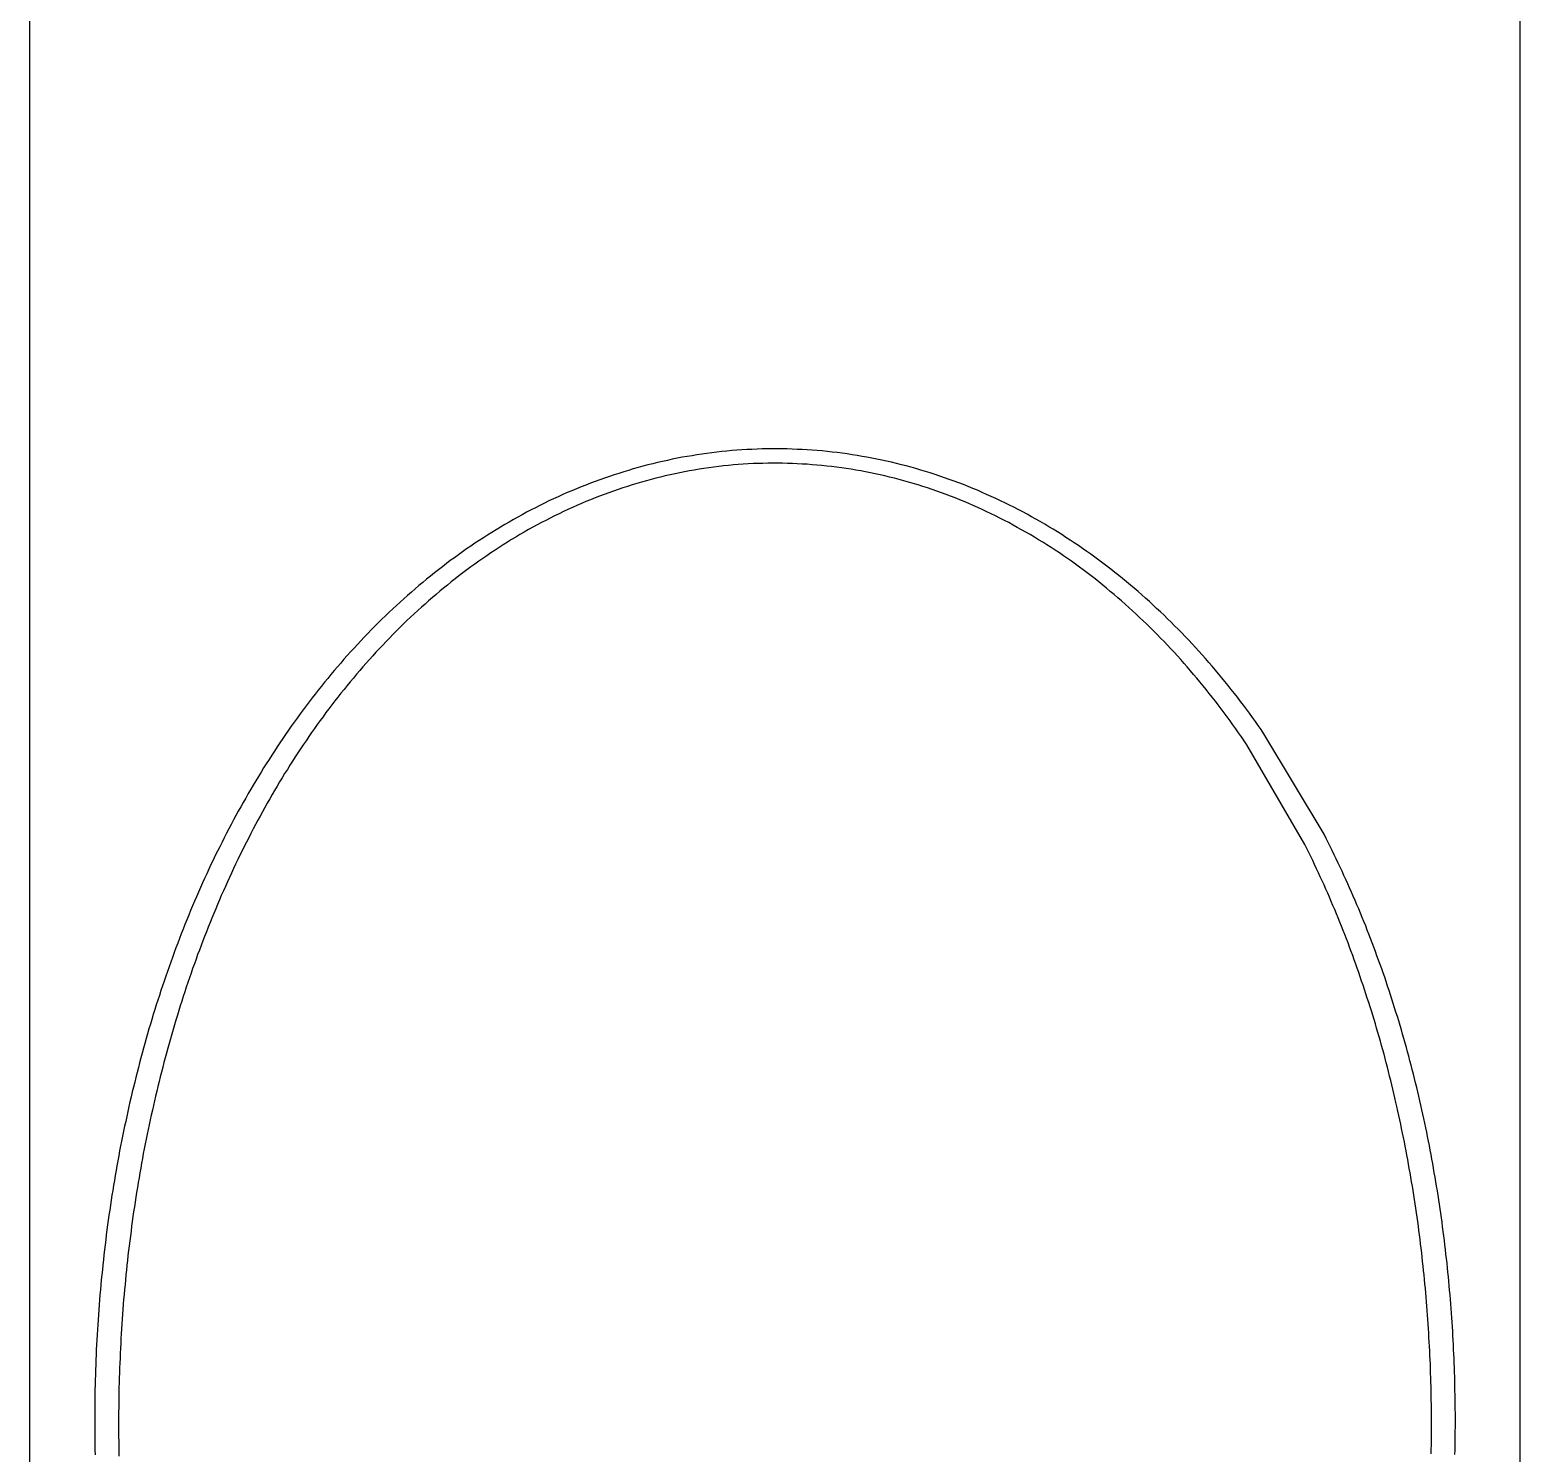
# Model space of a CAD drawing. Header units: millimetres. Extents: x 0 to 5600, y -67 to 2530.
# Drawn here: x 5141.88 to 5152.94, y 920.13 to 930.69 of the extents above; entities that cross this region are included whole.
import ezdxf

# ---------------------------------------------------------------- set-up
doc = ezdxf.new("R2010")
doc.units = ezdxf.units.MM
doc.layers.add('내부선 및 부속', color=4, linetype='Continuous')

msp = doc.modelspace()

# ---------------------------------------------------------------- linework, layer by layer
at = {"layer": '내부선 및 부속', "linetype": 'Continuous'}
for p, q in [((5141.879, 909.985), (5141.879, 952.262)), ((5152.943, 909.985), (5152.943, 952.262)), ((5151.344, 924.647), (5150.914, 925.386)), ((5151.487, 924.722), (5151.041, 925.469))]:
    msp.add_line(p, q, dxfattribs=at)
at = {"layer": '내부선 및 부속', "linetype": 'Continuous', "flags": 128}
for points in [[(5151.041, 925.469), (5151.02, 925.499), (5150.999, 925.53), (5150.977, 925.56), (5150.955, 925.59), (5150.933, 925.62), (5150.911, 925.65), (5150.889, 925.68), (5150.867, 925.709), (5150.844, 925.739), (5150.821, 925.768), (5150.798, 925.797), (5150.775, 925.827), (5150.751, 925.855), (5150.728, 925.884), (5150.704, 925.913), (5150.68, 925.941), (5150.656, 925.97), (5150.632, 925.998), (5150.607, 926.026), (5150.582, 926.054), (5150.558, 926.081), (5150.533, 926.109), (5150.507, 926.136), (5150.482, 926.163), (5150.456, 926.19), (5150.43, 926.217), (5150.404, 926.244), (5150.378, 926.27), (5150.352, 926.296), (5150.325, 926.322), (5150.299, 926.348), (5150.272, 926.374), (5150.244, 926.399), (5150.217, 926.425), (5150.19, 926.45), (5150.162, 926.475), (5150.134, 926.5), (5150.106, 926.524), (5150.078, 926.548), (5150.05, 926.572), (5150.021, 926.596), (5149.992, 926.62), (5149.963, 926.643), (5149.934, 926.666), (5149.905, 926.689), (5149.875, 926.712), (5149.846, 926.735), (5149.816, 926.757), (5149.786, 926.779), (5149.756, 926.801), (5149.725, 926.822), (5149.695, 926.844), (5149.664, 926.865), (5149.633, 926.885), (5149.602, 926.906), (5149.571, 926.926), (5149.54, 926.946), (5149.508, 926.966), (5149.477, 926.986), (5149.445, 927.005), (5149.413, 927.024), (5149.38, 927.043), (5149.348, 927.061), (5149.316, 927.079), (5149.283, 927.097), (5149.25, 927.115), (5149.217, 927.132), (5149.184, 927.149), (5149.151, 927.166), (5149.117, 927.182), (5149.084, 927.198), (5149.05, 927.214), (5149.016, 927.23), (5148.982, 927.245), (5148.948, 927.26), (5148.914, 927.275), (5148.879, 927.289), (5148.845, 927.303), (5148.81, 927.317), (5148.775, 927.33), (5148.74, 927.343), (5148.705, 927.356), (5148.67, 927.368), (5148.635, 927.38), (5148.6, 927.392), (5148.564, 927.404), (5148.529, 927.415), (5148.493, 927.425), (5148.457, 927.436), (5148.421, 927.446), (5148.385, 927.456), (5148.349, 927.465), (5148.313, 927.474), (5148.277, 927.483), (5148.24, 927.491), (5148.204, 927.499), (5148.167, 927.507), (5148.131, 927.514), (5148.094, 927.521), (5148.058, 927.527), (5148.058, 927.527), (5148.021, 927.533), (5147.984, 927.539), (5147.947, 927.545), (5147.91, 927.55), (5147.873, 927.555), (5147.836, 927.559), (5147.799, 927.563), (5147.762, 927.567), (5147.725, 927.57), (5147.688, 927.573), (5147.65, 927.575), (5147.613, 927.578), (5147.576, 927.579), (5147.539, 927.581), (5147.501, 927.582), (5147.464, 927.583), (5147.427, 927.583), (5147.389, 927.583), (5147.352, 927.583), (5147.315, 927.582), (5147.278, 927.581), (5147.24, 927.579), (5147.203, 927.577), (5147.166, 927.575), (5147.129, 927.573), (5147.091, 927.57), (5147.054, 927.566), (5147.017, 927.563), (5146.98, 927.558), (5146.943, 927.554), (5146.906, 927.549), (5146.869, 927.544), (5146.832, 927.538), (5146.796, 927.532), (5146.759, 927.526), (5146.722, 927.52), (5146.686, 927.513), (5146.649, 927.505), (5146.613, 927.497), (5146.576, 927.489), (5146.54, 927.481), (5146.504, 927.472), (5146.467, 927.463), (5146.431, 927.454), (5146.395, 927.444), (5146.359, 927.434), (5146.324, 927.423), (5146.288, 927.413), (5146.252, 927.401), (5146.217, 927.39), (5146.182, 927.378), (5146.146, 927.366), (5146.111, 927.354), (5146.076, 927.341), (5146.041, 927.328), (5146.006, 927.314), (5145.972, 927.301), (5145.937, 927.287), (5145.903, 927.272), (5145.869, 927.258), (5145.835, 927.243), (5145.801, 927.227), (5145.767, 927.212), (5145.733, 927.196), (5145.7, 927.18), (5145.666, 927.163), (5145.633, 927.146), (5145.6, 927.129), (5145.567, 927.112), (5145.534, 927.094), (5145.502, 927.076), (5145.469, 927.058), (5145.437, 927.039), (5145.405, 927.021), (5145.373, 927.002), (5145.341, 926.982), (5145.309, 926.963), (5145.278, 926.943), (5145.246, 926.923), (5145.215, 926.902), (5145.184, 926.882), (5145.153, 926.861), (5145.122, 926.84), (5145.092, 926.819), (5145.062, 926.797), (5145.031, 926.775), (5145.001, 926.753), (5144.972, 926.731), (5144.942, 926.708), (5144.913, 926.685), (5144.883, 926.662), (5144.854, 926.639), (5144.825, 926.616), (5144.797, 926.592), (5144.768, 926.568), (5144.74, 926.544), (5144.712, 926.52), (5144.684, 926.495), (5144.656, 926.47), (5144.628, 926.446), (5144.628, 926.446), (5144.601, 926.42), (5144.573, 926.395), (5144.546, 926.37), (5144.52, 926.344), (5144.493, 926.318), (5144.466, 926.292), (5144.44, 926.266), (5144.414, 926.239), (5144.388, 926.212), (5144.362, 926.186), (5144.337, 926.159), (5144.311, 926.131), (5144.286, 926.104), (5144.261, 926.077), (5144.236, 926.049), (5144.211, 926.021), (5144.187, 925.993), (5144.163, 925.965), (5144.138, 925.937), (5144.115, 925.908), (5144.091, 925.879), (5144.067, 925.851), (5144.044, 925.822), (5144.021, 925.793), (5143.998, 925.763), (5143.975, 925.734), (5143.952, 925.705), (5143.93, 925.675), (5143.908, 925.645), (5143.886, 925.615), (5143.864, 925.585), (5143.842, 925.555), (5143.82, 925.525), (5143.799, 925.494), (5143.778, 925.464), (5143.757, 925.433), (5143.736, 925.402), (5143.716, 925.371), (5143.695, 925.34), (5143.675, 925.309), (5143.655, 925.278), (5143.635, 925.246), (5143.615, 925.215), (5143.596, 925.183), (5143.576, 925.151), (5143.557, 925.12), (5143.538, 925.088), (5143.519, 925.056), (5143.5, 925.024), (5143.482, 924.991), (5143.463, 924.959), (5143.445, 924.927), (5143.427, 924.894), (5143.409, 924.861), (5143.392, 924.829), (5143.374, 924.796), (5143.357, 924.763), (5143.34, 924.73), (5143.323, 924.697), (5143.306, 924.664), (5143.289, 924.63), (5143.273, 924.597), (5143.256, 924.564), (5143.24, 924.53), (5143.224, 924.497), (5143.208, 924.463), (5143.193, 924.429), (5143.177, 924.395), (5143.162, 924.361), (5143.147, 924.327), (5143.132, 924.293), (5143.117, 924.259), (5143.102, 924.225), (5143.088, 924.191), (5143.073, 924.156), (5143.059, 924.122), (5143.045, 924.087), (5143.031, 924.053), (5143.017, 924.018), (5143.004, 923.984), (5142.99, 923.949), (5142.977, 923.914), (5142.964, 923.879), (5142.951, 923.844), (5142.938, 923.809), (5142.925, 923.774), (5142.913, 923.739), (5142.901, 923.704), (5142.888, 923.669), (5142.876, 923.633), (5142.864, 923.598), (5142.853, 923.563), (5142.841, 923.527), (5142.83, 923.492), (5142.818, 923.456), (5142.807, 923.421), (5142.796, 923.385), (5142.785, 923.349), (5142.775, 923.314), (5142.764, 923.278), (5142.764, 923.278), (5142.754, 923.242), (5142.743, 923.206), (5142.733, 923.17), (5142.723, 923.134), (5142.714, 923.099), (5142.704, 923.063), (5142.694, 923.027), (5142.685, 922.991), (5142.676, 922.954), (5142.667, 922.918), (5142.658, 922.882), (5142.649, 922.846), (5142.64, 922.81), (5142.631, 922.774), (5142.623, 922.737), (5142.615, 922.701), (5142.607, 922.665), (5142.599, 922.628), (5142.591, 922.592), (5142.583, 922.556), (5142.575, 922.519), (5142.568, 922.483), (5142.561, 922.446), (5142.553, 922.41), (5142.546, 922.373), (5142.54, 922.337), (5142.533, 922.3), (5142.526, 922.263), (5142.52, 922.227), (5142.513, 922.19), (5142.507, 922.154), (5142.501, 922.117), (5142.495, 922.08), (5142.489, 922.043), (5142.484, 922.007), (5142.478, 921.97), (5142.473, 921.933), (5142.467, 921.896), (5142.462, 921.859), (5142.457, 921.823), (5142.452, 921.786), (5142.447, 921.749), (5142.443, 921.712), (5142.438, 921.675), (5142.434, 921.638), (5142.43, 921.601), (5142.426, 921.564), (5142.422, 921.527), (5142.418, 921.49), (5142.414, 921.453), (5142.41, 921.416), (5142.407, 921.379), (5142.404, 921.342), (5142.4, 921.305), (5142.397, 921.268), (5142.394, 921.231), (5142.392, 921.194), (5142.389, 921.157), (5142.386, 921.12), (5142.384, 921.083), (5142.382, 921.046), (5142.379, 921.008), (5142.377, 920.971), (5142.375, 920.934), (5142.373, 920.897), (5142.372, 920.86), (5142.37, 920.823), (5142.369, 920.786), (5142.367, 920.748), (5142.366, 920.711), (5142.365, 920.674), (5142.364, 920.637), (5142.363, 920.6), (5142.363, 920.563), (5142.362, 920.525), (5142.362, 920.488), (5142.361, 920.451), (5142.361, 920.414), (5142.361, 920.377), (5142.361, 920.34), (5142.361, 920.302), (5142.361, 920.265), (5142.362, 920.228), (5142.362, 920.191), (5142.363, 920.154), (5142.364, 920.117)], [(5150.914, 925.386), (5150.894, 925.416), (5150.873, 925.446), (5150.852, 925.476), (5150.831, 925.506), (5150.81, 925.535), (5150.789, 925.565), (5150.767, 925.594), (5150.746, 925.624), (5150.724, 925.653), (5150.702, 925.682), (5150.68, 925.711), (5150.657, 925.739), (5150.635, 925.768), (5150.612, 925.796), (5150.589, 925.825), (5150.566, 925.853), (5150.543, 925.881), (5150.519, 925.909), (5150.496, 925.936), (5150.472, 925.964), (5150.448, 925.991), (5150.423, 926.019), (5150.399, 926.046), (5150.374, 926.073), (5150.35, 926.099), (5150.325, 926.126), (5150.3, 926.152), (5150.274, 926.178), (5150.249, 926.204), (5150.223, 926.23), (5150.197, 926.256), (5150.171, 926.281), (5150.145, 926.307), (5150.118, 926.332), (5150.092, 926.357), (5150.065, 926.381), (5150.038, 926.406), (5150.011, 926.43), (5149.983, 926.454), (5149.956, 926.478), (5149.928, 926.502), (5149.9, 926.525), (5149.872, 926.549), (5149.844, 926.572), (5149.816, 926.595), (5149.787, 926.617), (5149.758, 926.64), (5149.729, 926.662), (5149.7, 926.684), (5149.671, 926.705), (5149.641, 926.727), (5149.612, 926.748), (5149.582, 926.769), (5149.552, 926.789), (5149.522, 926.81), (5149.491, 926.83), (5149.461, 926.85), (5149.43, 926.87), (5149.399, 926.889), (5149.368, 926.908), (5149.337, 926.927), (5149.306, 926.946), (5149.274, 926.964), (5149.242, 926.982), (5149.21, 927), (5149.178, 927.017), (5149.146, 927.035), (5149.114, 927.052), (5149.081, 927.068), (5149.049, 927.085), (5149.016, 927.101), (5148.983, 927.116), (5148.95, 927.132), (5148.917, 927.147), (5148.883, 927.162), (5148.85, 927.176), (5148.816, 927.191), (5148.783, 927.204), (5148.749, 927.218), (5148.715, 927.231), (5148.681, 927.244), (5148.646, 927.257), (5148.612, 927.269), (5148.577, 927.281), (5148.543, 927.293), (5148.508, 927.304), (5148.473, 927.315), (5148.438, 927.326), (5148.403, 927.336), (5148.368, 927.346), (5148.333, 927.355), (5148.298, 927.364), (5148.262, 927.373), (5148.227, 927.382), (5148.191, 927.39), (5148.155, 927.398), (5148.12, 927.405), (5148.084, 927.412), (5148.048, 927.419), (5148.012, 927.425), (5148.012, 927.425), (5147.976, 927.431), (5147.94, 927.437), (5147.904, 927.442), (5147.867, 927.447), (5147.831, 927.451), (5147.795, 927.455), (5147.758, 927.459), (5147.722, 927.462), (5147.686, 927.465), (5147.649, 927.468), (5147.613, 927.47), (5147.576, 927.472), (5147.54, 927.474), (5147.503, 927.475), (5147.467, 927.476), (5147.43, 927.476), (5147.394, 927.476), (5147.357, 927.476), (5147.321, 927.475), (5147.284, 927.474), (5147.248, 927.473), (5147.211, 927.471), (5147.175, 927.468), (5147.138, 927.466), (5147.102, 927.463), (5147.065, 927.46), (5147.029, 927.456), (5146.993, 927.452), (5146.957, 927.447), (5146.92, 927.442), (5146.884, 927.437), (5146.848, 927.431), (5146.812, 927.425), (5146.776, 927.419), (5146.74, 927.412), (5146.704, 927.405), (5146.669, 927.398), (5146.633, 927.39), (5146.597, 927.382), (5146.562, 927.373), (5146.526, 927.365), (5146.491, 927.355), (5146.456, 927.346), (5146.421, 927.336), (5146.386, 927.326), (5146.351, 927.315), (5146.316, 927.304), (5146.281, 927.293), (5146.246, 927.281), (5146.212, 927.269), (5146.177, 927.257), (5146.143, 927.245), (5146.109, 927.232), (5146.075, 927.218), (5146.041, 927.205), (5146.007, 927.191), (5145.974, 927.177), (5145.94, 927.162), (5145.907, 927.148), (5145.874, 927.132), (5145.841, 927.117), (5145.808, 927.101), (5145.775, 927.085), (5145.742, 927.069), (5145.71, 927.052), (5145.678, 927.035), (5145.645, 927.018), (5145.613, 927.001), (5145.582, 926.983), (5145.55, 926.965), (5145.518, 926.946), (5145.487, 926.928), (5145.456, 926.909), (5145.425, 926.89), (5145.394, 926.87), (5145.363, 926.851), (5145.333, 926.831), (5145.302, 926.811), (5145.272, 926.79), (5145.242, 926.769), (5145.212, 926.748), (5145.182, 926.727), (5145.153, 926.706), (5145.124, 926.684), (5145.094, 926.662), (5145.065, 926.64), (5145.037, 926.618), (5145.008, 926.595), (5144.979, 926.572), (5144.951, 926.549), (5144.923, 926.526), (5144.895, 926.503), (5144.868, 926.479), (5144.84, 926.455), (5144.813, 926.431), (5144.786, 926.407), (5144.759, 926.382), (5144.732, 926.358), (5144.705, 926.333), (5144.679, 926.308), (5144.679, 926.308), (5144.652, 926.282), (5144.626, 926.257), (5144.601, 926.231), (5144.575, 926.205), (5144.549, 926.179), (5144.524, 926.153), (5144.499, 926.127), (5144.474, 926.1), (5144.449, 926.074), (5144.425, 926.047), (5144.4, 926.02), (5144.376, 925.992), (5144.352, 925.965), (5144.328, 925.937), (5144.304, 925.91), (5144.281, 925.882), (5144.258, 925.854), (5144.234, 925.826), (5144.212, 925.797), (5144.189, 925.769), (5144.166, 925.74), (5144.144, 925.712), (5144.122, 925.683), (5144.1, 925.654), (5144.078, 925.625), (5144.056, 925.595), (5144.035, 925.566), (5144.013, 925.537), (5143.992, 925.507), (5143.971, 925.477), (5143.95, 925.447), (5143.93, 925.417), (5143.909, 925.387), (5143.889, 925.357), (5143.869, 925.326), (5143.849, 925.296), (5143.83, 925.265), (5143.81, 925.235), (5143.791, 925.204), (5143.771, 925.173), (5143.752, 925.142), (5143.734, 925.111), (5143.715, 925.079), (5143.696, 925.048), (5143.678, 925.017), (5143.66, 924.985), (5143.642, 924.953), (5143.624, 924.922), (5143.606, 924.89), (5143.589, 924.858), (5143.571, 924.826), (5143.554, 924.794), (5143.537, 924.762), (5143.52, 924.729), (5143.504, 924.697), (5143.487, 924.665), (5143.471, 924.632), (5143.455, 924.599), (5143.439, 924.567), (5143.423, 924.534), (5143.407, 924.501), (5143.391, 924.468), (5143.376, 924.435), (5143.361, 924.402), (5143.346, 924.369), (5143.331, 924.336), (5143.316, 924.302), (5143.301, 924.269), (5143.287, 924.235), (5143.273, 924.202), (5143.259, 924.168), (5143.245, 924.135), (5143.231, 924.101), (5143.217, 924.067), (5143.203, 924.033), (5143.19, 923.999), (5143.177, 923.965), (5143.164, 923.931), (5143.151, 923.897), (5143.138, 923.863), (5143.125, 923.829), (5143.113, 923.795), (5143.101, 923.76), (5143.088, 923.726), (5143.076, 923.691), (5143.064, 923.657), (5143.053, 923.622), (5143.041, 923.588), (5143.03, 923.553), (5143.018, 923.518), (5143.007, 923.484), (5142.996, 923.449), (5142.985, 923.414), (5142.975, 923.379), (5142.964, 923.344), (5142.953, 923.309), (5142.943, 923.274), (5142.933, 923.239), (5142.923, 923.204), (5142.913, 923.169), (5142.913, 923.169), (5142.903, 923.134), (5142.894, 923.099), (5142.884, 923.063), (5142.875, 923.028), (5142.866, 922.993), (5142.857, 922.957), (5142.848, 922.922), (5142.839, 922.887), (5142.83, 922.851), (5142.822, 922.816), (5142.813, 922.78), (5142.805, 922.745), (5142.797, 922.709), (5142.789, 922.674), (5142.781, 922.638), (5142.773, 922.603), (5142.765, 922.567), (5142.758, 922.531), (5142.751, 922.496), (5142.743, 922.46), (5142.736, 922.424), (5142.729, 922.388), (5142.722, 922.353), (5142.716, 922.317), (5142.709, 922.281), (5142.703, 922.245), (5142.696, 922.209), (5142.69, 922.173), (5142.684, 922.137), (5142.678, 922.101), (5142.672, 922.065), (5142.667, 922.029), (5142.661, 921.993), (5142.656, 921.957), (5142.65, 921.921), (5142.645, 921.885), (5142.64, 921.849), (5142.635, 921.813), (5142.631, 921.777), (5142.626, 921.741), (5142.621, 921.705), (5142.617, 921.669), (5142.613, 921.633), (5142.608, 921.596), (5142.604, 921.56), (5142.6, 921.524), (5142.597, 921.488), (5142.593, 921.452), (5142.589, 921.415), (5142.586, 921.379), (5142.583, 921.343), (5142.579, 921.307), (5142.576, 921.27), (5142.573, 921.234), (5142.571, 921.198), (5142.568, 921.161), (5142.565, 921.125), (5142.563, 921.089), (5142.56, 921.052), (5142.558, 921.016), (5142.556, 920.98), (5142.554, 920.943), (5142.552, 920.907), (5142.55, 920.871), (5142.549, 920.834), (5142.547, 920.798), (5142.546, 920.762), (5142.544, 920.725), (5142.543, 920.689), (5142.542, 920.652), (5142.541, 920.616), (5142.54, 920.58), (5142.54, 920.543), (5142.539, 920.507), (5142.539, 920.47), (5142.538, 920.434), (5142.538, 920.398), (5142.538, 920.361), (5142.538, 920.325), (5142.538, 920.288), (5142.538, 920.252), (5142.539, 920.216), (5142.539, 920.179), (5142.54, 920.143), (5142.54, 920.106)], [(5152.459, 920.12), (5152.46, 920.154), (5152.46, 920.188), (5152.461, 920.222), (5152.461, 920.256), (5152.461, 920.29), (5152.462, 920.324), (5152.462, 920.357), (5152.462, 920.391), (5152.462, 920.425), (5152.461, 920.459), (5152.461, 920.493), (5152.461, 920.527), (5152.46, 920.561), (5152.459, 920.594), (5152.459, 920.628), (5152.458, 920.662), (5152.457, 920.696), (5152.456, 920.73), (5152.455, 920.764), (5152.454, 920.798), (5152.452, 920.831), (5152.452, 920.831), (5152.451, 920.865), (5152.449, 920.899), (5152.448, 920.933), (5152.446, 920.967), (5152.444, 921), (5152.442, 921.034), (5152.44, 921.068), (5152.438, 921.102), (5152.435, 921.135), (5152.433, 921.169), (5152.43, 921.203), (5152.428, 921.237), (5152.425, 921.27), (5152.422, 921.304), (5152.419, 921.338), (5152.416, 921.372), (5152.413, 921.405), (5152.41, 921.439), (5152.407, 921.473), (5152.403, 921.506), (5152.4, 921.54), (5152.396, 921.574), (5152.392, 921.607), (5152.388, 921.641), (5152.384, 921.675), (5152.38, 921.708), (5152.376, 921.742), (5152.372, 921.775), (5152.367, 921.809), (5152.363, 921.843), (5152.358, 921.876), (5152.353, 921.91), (5152.348, 921.943), (5152.343, 921.977), (5152.338, 922.01), (5152.333, 922.044), (5152.328, 922.077), (5152.322, 922.111), (5152.317, 922.144), (5152.311, 922.178), (5152.305, 922.211), (5152.3, 922.245), (5152.294, 922.278), (5152.288, 922.312), (5152.281, 922.345), (5152.275, 922.378), (5152.269, 922.412), (5152.262, 922.445), (5152.255, 922.479), (5152.249, 922.512), (5152.242, 922.545), (5152.235, 922.579), (5152.228, 922.612), (5152.22, 922.645), (5152.213, 922.678), (5152.206, 922.711), (5152.198, 922.745), (5152.19, 922.778), (5152.182, 922.811), (5152.175, 922.844), (5152.166, 922.877), (5152.158, 922.91), (5152.15, 922.943), (5152.142, 922.976), (5152.133, 923.009), (5152.124, 923.042), (5152.116, 923.075), (5152.107, 923.108), (5152.098, 923.141), (5152.089, 923.173), (5152.079, 923.206), (5152.07, 923.239), (5152.061, 923.272), (5152.051, 923.304), (5152.041, 923.337), (5152.031, 923.369), (5152.021, 923.402), (5152.011, 923.435), (5152.001, 923.467), (5151.991, 923.499), (5151.98, 923.532), (5151.97, 923.564), (5151.959, 923.596), (5151.948, 923.629), (5151.937, 923.661), (5151.926, 923.693), (5151.915, 923.725), (5151.903, 923.757), (5151.892, 923.789), (5151.88, 923.821), (5151.869, 923.853), (5151.857, 923.885), (5151.845, 923.916), (5151.833, 923.948), (5151.82, 923.98), (5151.808, 924.011), (5151.796, 924.043), (5151.783, 924.075), (5151.77, 924.106), (5151.757, 924.137), (5151.757, 924.137), (5151.744, 924.169), (5151.731, 924.2), (5151.718, 924.231), (5151.704, 924.262), (5151.691, 924.293), (5151.677, 924.324), (5151.663, 924.355), (5151.649, 924.386), (5151.635, 924.417), (5151.621, 924.448), (5151.607, 924.479), (5151.592, 924.509), (5151.578, 924.54), (5151.563, 924.57), (5151.548, 924.601), (5151.533, 924.631), (5151.518, 924.661), (5151.503, 924.692), (5151.487, 924.722), (5151.487, 924.722)], [(5152.283, 920.124), (5152.283, 920.157), (5152.284, 920.191), (5152.284, 920.224), (5152.284, 920.257), (5152.285, 920.29), (5152.285, 920.324), (5152.285, 920.357), (5152.285, 920.39), (5152.284, 920.423), (5152.284, 920.456), (5152.284, 920.49), (5152.283, 920.523), (5152.283, 920.556), (5152.282, 920.589), (5152.281, 920.623), (5152.28, 920.656), (5152.279, 920.689), (5152.278, 920.722), (5152.277, 920.756), (5152.276, 920.789), (5152.275, 920.822), (5152.275, 920.822), (5152.273, 920.855), (5152.272, 920.888), (5152.27, 920.922), (5152.268, 920.955), (5152.266, 920.988), (5152.264, 921.021), (5152.262, 921.054), (5152.26, 921.087), (5152.258, 921.121), (5152.255, 921.154), (5152.253, 921.187), (5152.25, 921.22), (5152.248, 921.253), (5152.245, 921.286), (5152.242, 921.319), (5152.239, 921.352), (5152.236, 921.385), (5152.233, 921.418), (5152.23, 921.452), (5152.226, 921.485), (5152.223, 921.518), (5152.219, 921.551), (5152.216, 921.584), (5152.212, 921.617), (5152.208, 921.65), (5152.204, 921.683), (5152.2, 921.716), (5152.196, 921.749), (5152.191, 921.782), (5152.187, 921.815), (5152.182, 921.848), (5152.178, 921.881), (5152.173, 921.914), (5152.168, 921.947), (5152.163, 921.98), (5152.158, 922.012), (5152.153, 922.045), (5152.148, 922.078), (5152.143, 922.111), (5152.137, 922.144), (5152.132, 922.177), (5152.126, 922.21), (5152.12, 922.243), (5152.114, 922.275), (5152.108, 922.308), (5152.102, 922.341), (5152.096, 922.374), (5152.09, 922.407), (5152.083, 922.439), (5152.077, 922.472), (5152.07, 922.505), (5152.063, 922.538), (5152.057, 922.57), (5152.05, 922.603), (5152.042, 922.636), (5152.035, 922.668), (5152.028, 922.701), (5152.021, 922.733), (5152.013, 922.766), (5152.005, 922.799), (5151.998, 922.831), (5151.99, 922.864), (5151.982, 922.896), (5151.974, 922.928), (5151.966, 922.961), (5151.957, 922.993), (5151.949, 923.025), (5151.94, 923.058), (5151.932, 923.09), (5151.923, 923.122), (5151.914, 923.155), (5151.905, 923.187), (5151.896, 923.219), (5151.887, 923.251), (5151.877, 923.283), (5151.868, 923.315), (5151.858, 923.347), (5151.848, 923.379), (5151.839, 923.411), (5151.829, 923.443), (5151.819, 923.475), (5151.808, 923.506), (5151.798, 923.538), (5151.788, 923.57), (5151.777, 923.602), (5151.766, 923.633), (5151.756, 923.665), (5151.745, 923.696), (5151.734, 923.728), (5151.723, 923.759), (5151.711, 923.791), (5151.7, 923.822), (5151.688, 923.853), (5151.677, 923.884), (5151.665, 923.916), (5151.653, 923.947), (5151.641, 923.978), (5151.629, 924.009), (5151.617, 924.04), (5151.604, 924.071), (5151.604, 924.071), (5151.592, 924.102), (5151.579, 924.132), (5151.566, 924.163), (5151.553, 924.194), (5151.54, 924.224), (5151.527, 924.255), (5151.514, 924.286), (5151.5, 924.316), (5151.487, 924.346), (5151.473, 924.377), (5151.459, 924.407), (5151.446, 924.437), (5151.431, 924.467), (5151.417, 924.497), (5151.403, 924.527), (5151.388, 924.557), (5151.374, 924.587), (5151.359, 924.617), (5151.344, 924.647), (5151.344, 924.647)]]:
    msp.add_lwpolyline(points, dxfattribs=at)

doc.saveas('drawing.dxf')
